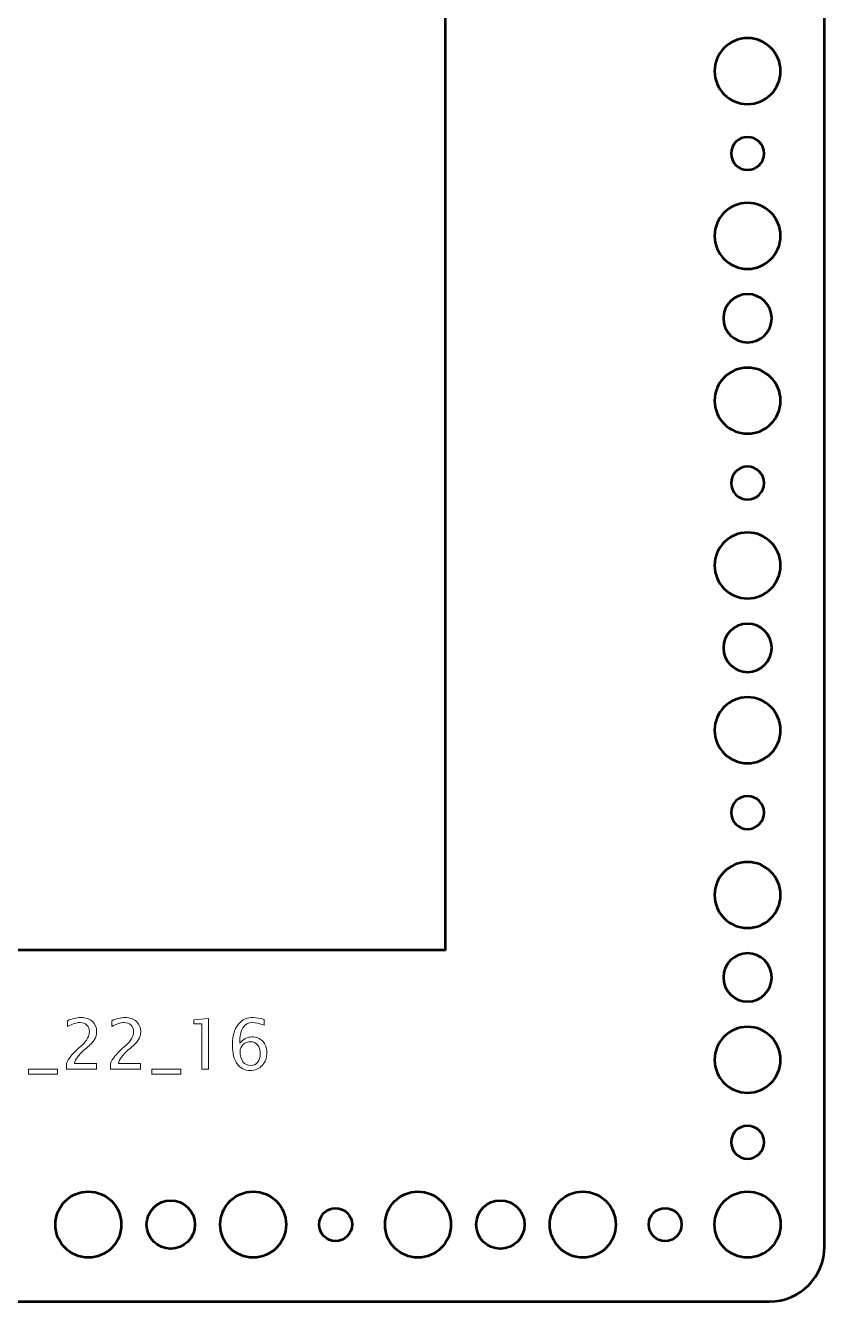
# Model space of a CAD drawing. Header units: centimetres. Extents: x -16.4 to 16.4, y -25.4 to 23.9.
# Drawn here: x 9.18 to 16.45, y -25.45 to -13.84 of the extents above; entities that cross this region are included whole.
import ezdxf

# ---------------------------------------------------------------- set-up
doc = ezdxf.new("R2010")
doc.units = ezdxf.units.CM
doc.header["$MEASUREMENT"] = 0
doc.layers.add('Layer 1', color=7, linetype='Continuous')

msp = doc.modelspace()

# ---------------------------------------------------------------- linework, layer by layer
at = {"layer": 'Layer 1', "lineweight": 53}
msp.add_lwpolyline([(-13, -22.25), (13, -22.25), (13, -4.75), (-13, -4.75), (-13, -22.25)], close=True, dxfattribs=at)
for centre, major_axis in [((9.75001, -24.75001), (0, 0.30001)), ((11.25001, -24.75001), (0, 0.30001)), ((12.75001, -24.75001), (0, 0.30001)), ((14.25001, -24.75001), (0, 0.30001)), ((15.75001, -24.75001), (0, 0.30001)), ((10.5, -24.75), (0, 0.22)), ((12, -24.75), (0, 0.15)), ((13.5, -24.75), (0, 0.22)), ((15, -24.75), (0, 0.15))]:
    msp.add_ellipse(centre, major_axis=major_axis, ratio=1, dxfattribs=at)
for points, knots in [([(-16.45, -24.95), (-16.45, -24.95), (-16.45, -13), (-16.45, -13), (-16.45, -13), (-16.45, -13), (-15.05, -13), (-15.05, -13), (-15.05, -13), (-14.77386, -13), (-14.55, -12.77614), (-14.55, -12.5), (-14.55, -12.5), (-14.55, -12.5), (-14.55, -7.3), (-14.55, -7.3), (-14.55, -7.3), (-14.55, -7.02386), (-14.77386, -6.8), (-15.05, -6.8), (-15.05, -6.8), (-15.05, -6.8), (-16.45, -6.8), (-16.45, -6.8), (-16.45, -6.8), (-16.45, -6.8), (-16.45, -2.05), (-16.45, -2.05), (-16.45, -2.05), (-16.45, -1.77386), (-16.22614, -1.55), (-15.95, -1.55), (-15.95, -1.55), (-15.95, -1.55), (15.95, -1.55), (15.95, -1.55), (15.95, -1.55), (16.22614, -1.55), (16.45, -1.77386), (16.45, -2.05), (16.45, -2.05), (16.45, -2.05), (16.45, -3.8), (16.45, -3.8), (16.45, -3.8), (16.45, -3.8), (15.05, -3.8), (15.05, -3.8), (15.05, -3.8), (14.77386, -3.8), (14.55, -4.02386), (14.55, -4.3), (14.55, -4.3), (14.55, -4.3), (14.55, -10.7), (14.55, -10.7), (14.55, -10.7), (14.55, -10.97614), (14.77386, -11.2), (15.05, -11.2), (15.05, -11.2), (15.05, -11.2), (16.45, -11.2), (16.45, -11.2), (16.45, -11.2), (16.45, -11.2), (16.45, -24.95), (16.45, -24.95), (16.45, -24.95), (16.45, -25.22614), (16.22614, -25.45), (15.95, -25.45), (15.95, -25.45), (15.95, -25.45), (-15.95, -25.45), (-15.95, -25.45), (-15.95, -25.45), (-16.22614, -25.45), (-16.45, -25.22614), (-16.45, -24.95)], [0, 0, 0, 0, 0.04761905, 0.04761905, 0.04761905, 0.04761905, 0.0952381, 0.0952381, 0.0952381, 0.0952381, 0.14285714, 0.14285714, 0.14285714, 0.14285714, 0.19047619, 0.19047619, 0.19047619, 0.19047619, 0.23809524, 0.23809524, 0.23809524, 0.23809524, 0.28571429, 0.28571429, 0.28571429, 0.28571429, 0.33333333, 0.33333333, 0.33333333, 0.33333333, 0.38095238, 0.38095238, 0.38095238, 0.38095238, 0.42857143, 0.42857143, 0.42857143, 0.42857143, 0.47619048, 0.47619048, 0.47619048, 0.47619048, 0.52380952, 0.52380952, 0.52380952, 0.52380952, 0.57142857, 0.57142857, 0.57142857, 0.57142857, 0.61904762, 0.61904762, 0.61904762, 0.61904762, 0.66666667, 0.66666667, 0.66666667, 0.66666667, 0.71428571, 0.71428571, 0.71428571, 0.71428571, 0.76190476, 0.76190476, 0.76190476, 0.76190476, 0.80952381, 0.80952381, 0.80952381, 0.80952381, 0.85714286, 0.85714286, 0.85714286, 0.85714286, 0.9047619, 0.9047619, 0.9047619, 0.9047619, 1, 1, 1, 1]), ([(15.45, -14.25), (15.45, -14.08431), (15.58431, -13.95), (15.75, -13.95), (15.75, -13.95), (15.91569, -13.95), (16.05, -14.08431), (16.05, -14.25), (16.05, -14.25), (16.05, -14.41569), (15.91569, -14.55), (15.75, -14.55), (15.75, -14.55), (15.58431, -14.55), (15.45, -14.41569), (15.45, -14.25)], [0, 0, 0, 0, 0.2, 0.2, 0.2, 0.2, 0.4, 0.4, 0.4, 0.4, 0.6, 0.6, 0.6, 0.6, 1, 1, 1, 1]), ([(15.6, -15), (15.6, -14.91716), (15.66716, -14.85), (15.75, -14.85), (15.75, -14.85), (15.83284, -14.85), (15.9, -14.91716), (15.9, -15), (15.9, -15), (15.9, -15.08284), (15.83284, -15.15), (15.75, -15.15), (15.75, -15.15), (15.66716, -15.15), (15.6, -15.08284), (15.6, -15)], [0, 0, 0, 0, 0.2, 0.2, 0.2, 0.2, 0.4, 0.4, 0.4, 0.4, 0.6, 0.6, 0.6, 0.6, 1, 1, 1, 1]), ([(15.45, -15.75), (15.45, -15.58431), (15.58431, -15.45), (15.75, -15.45), (15.75, -15.45), (15.91569, -15.45), (16.05, -15.58431), (16.05, -15.75), (16.05, -15.75), (16.05, -15.91569), (15.91569, -16.05), (15.75, -16.05), (15.75, -16.05), (15.58431, -16.05), (15.45, -15.91569), (15.45, -15.75)], [0, 0, 0, 0, 0.2, 0.2, 0.2, 0.2, 0.4, 0.4, 0.4, 0.4, 0.6, 0.6, 0.6, 0.6, 1, 1, 1, 1]), ([(15.53, -16.5), (15.53, -16.3785), (15.6285, -16.28), (15.75, -16.28), (15.75, -16.28), (15.8715, -16.28), (15.97, -16.3785), (15.97, -16.5), (15.97, -16.5), (15.97, -16.6215), (15.8715, -16.72), (15.75, -16.72), (15.75, -16.72), (15.6285, -16.72), (15.53, -16.6215), (15.53, -16.5)], [0, 0, 0, 0, 0.2, 0.2, 0.2, 0.2, 0.4, 0.4, 0.4, 0.4, 0.6, 0.6, 0.6, 0.6, 1, 1, 1, 1]), ([(15.45, -17.25), (15.45, -17.08431), (15.58431, -16.95), (15.75, -16.95), (15.75, -16.95), (15.91569, -16.95), (16.05, -17.08431), (16.05, -17.25), (16.05, -17.25), (16.05, -17.41569), (15.91569, -17.55), (15.75, -17.55), (15.75, -17.55), (15.58431, -17.55), (15.45, -17.41569), (15.45, -17.25)], [0, 0, 0, 0, 0.2, 0.2, 0.2, 0.2, 0.4, 0.4, 0.4, 0.4, 0.6, 0.6, 0.6, 0.6, 1, 1, 1, 1]), ([(15.6, -18), (15.6, -17.91716), (15.66716, -17.85), (15.75, -17.85), (15.75, -17.85), (15.83284, -17.85), (15.9, -17.91716), (15.9, -18), (15.9, -18), (15.9, -18.08284), (15.83284, -18.15), (15.75, -18.15), (15.75, -18.15), (15.66716, -18.15), (15.6, -18.08284), (15.6, -18)], [0, 0, 0, 0, 0.2, 0.2, 0.2, 0.2, 0.4, 0.4, 0.4, 0.4, 0.6, 0.6, 0.6, 0.6, 1, 1, 1, 1]), ([(15.45, -18.75), (15.45, -18.58431), (15.58431, -18.45), (15.75, -18.45), (15.75, -18.45), (15.91569, -18.45), (16.05, -18.58431), (16.05, -18.75), (16.05, -18.75), (16.05, -18.91569), (15.91569, -19.05), (15.75, -19.05), (15.75, -19.05), (15.58431, -19.05), (15.45, -18.91569), (15.45, -18.75)], [0, 0, 0, 0, 0.2, 0.2, 0.2, 0.2, 0.4, 0.4, 0.4, 0.4, 0.6, 0.6, 0.6, 0.6, 1, 1, 1, 1]), ([(15.53, -19.5), (15.53, -19.3785), (15.6285, -19.28), (15.75, -19.28), (15.75, -19.28), (15.8715, -19.28), (15.97, -19.3785), (15.97, -19.5), (15.97, -19.5), (15.97, -19.6215), (15.8715, -19.72), (15.75, -19.72), (15.75, -19.72), (15.6285, -19.72), (15.53, -19.6215), (15.53, -19.5)], [0, 0, 0, 0, 0.2, 0.2, 0.2, 0.2, 0.4, 0.4, 0.4, 0.4, 0.6, 0.6, 0.6, 0.6, 1, 1, 1, 1]), ([(15.45, -20.25), (15.45, -20.08431), (15.58431, -19.95), (15.75, -19.95), (15.75, -19.95), (15.91569, -19.95), (16.05, -20.08431), (16.05, -20.25), (16.05, -20.25), (16.05, -20.41569), (15.91569, -20.55), (15.75, -20.55), (15.75, -20.55), (15.58431, -20.55), (15.45, -20.41569), (15.45, -20.25)], [0, 0, 0, 0, 0.2, 0.2, 0.2, 0.2, 0.4, 0.4, 0.4, 0.4, 0.6, 0.6, 0.6, 0.6, 1, 1, 1, 1]), ([(15.6, -21), (15.6, -20.91716), (15.66716, -20.85), (15.75, -20.85), (15.75, -20.85), (15.83284, -20.85), (15.9, -20.91716), (15.9, -21), (15.9, -21), (15.9, -21.08284), (15.83284, -21.15), (15.75, -21.15), (15.75, -21.15), (15.66716, -21.15), (15.6, -21.08284), (15.6, -21)], [0, 0, 0, 0, 0.2, 0.2, 0.2, 0.2, 0.4, 0.4, 0.4, 0.4, 0.6, 0.6, 0.6, 0.6, 1, 1, 1, 1]), ([(15.45, -21.75), (15.45, -21.58431), (15.58431, -21.45), (15.75, -21.45), (15.75, -21.45), (15.91569, -21.45), (16.05, -21.58431), (16.05, -21.75), (16.05, -21.75), (16.05, -21.91569), (15.91569, -22.05), (15.75, -22.05), (15.75, -22.05), (15.58431, -22.05), (15.45, -21.91569), (15.45, -21.75)], [0, 0, 0, 0, 0.2, 0.2, 0.2, 0.2, 0.4, 0.4, 0.4, 0.4, 0.6, 0.6, 0.6, 0.6, 1, 1, 1, 1]), ([(15.53, -22.5), (15.53, -22.3785), (15.6285, -22.28), (15.75, -22.28), (15.75, -22.28), (15.8715, -22.28), (15.97, -22.3785), (15.97, -22.5), (15.97, -22.5), (15.97, -22.6215), (15.8715, -22.72), (15.75, -22.72), (15.75, -22.72), (15.6285, -22.72), (15.53, -22.6215), (15.53, -22.5)], [0, 0, 0, 0, 0.2, 0.2, 0.2, 0.2, 0.4, 0.4, 0.4, 0.4, 0.6, 0.6, 0.6, 0.6, 1, 1, 1, 1]), ([(15.45, -23.25), (15.45, -23.08431), (15.58431, -22.95), (15.75, -22.95), (15.75, -22.95), (15.91569, -22.95), (16.05, -23.08431), (16.05, -23.25), (16.05, -23.25), (16.05, -23.41569), (15.91569, -23.55), (15.75, -23.55), (15.75, -23.55), (15.58431, -23.55), (15.45, -23.41569), (15.45, -23.25)], [0, 0, 0, 0, 0.2, 0.2, 0.2, 0.2, 0.4, 0.4, 0.4, 0.4, 0.6, 0.6, 0.6, 0.6, 1, 1, 1, 1]), ([(15.6, -24), (15.6, -23.91716), (15.66716, -23.85), (15.75, -23.85), (15.75, -23.85), (15.83284, -23.85), (15.9, -23.91716), (15.9, -24), (15.9, -24), (15.9, -24.08284), (15.83284, -24.15), (15.75, -24.15), (15.75, -24.15), (15.66716, -24.15), (15.6, -24.08284), (15.6, -24)], [0, 0, 0, 0, 0.2, 0.2, 0.2, 0.2, 0.4, 0.4, 0.4, 0.4, 0.6, 0.6, 0.6, 0.6, 1, 1, 1, 1])]:
    msp.add_open_spline(points, degree=3, knots=knots, dxfattribs=at)
at = {"layer": 'Layer 1', "color": 5, "lineweight": 9}
for points, knots in [([(9.54947, -23.33622), (9.54947, -23.33622), (9.54947, -23.28288), (9.54947, -23.28288), (9.54947, -23.28288), (9.56725, -23.24129), (9.60312, -23.19588), (9.6572, -23.14688), (9.6572, -23.14688), (9.6572, -23.14688), (9.69213, -23.11556), (9.69213, -23.11556), (9.69213, -23.11556), (9.73711, -23.07471), (9.75965, -23.03428), (9.75965, -22.99406), (9.75965, -22.99406), (9.75965, -22.96834), (9.75192, -22.94823), (9.73658, -22.93352), (9.73658, -22.93352), (9.72123, -22.91881), (9.69996, -22.9114), (9.67297, -22.9114), (9.67297, -22.9114), (9.64143, -22.9114), (9.60408, -22.92347), (9.5609, -22.9476), (9.5609, -22.9476), (9.5609, -22.9476), (9.5609, -22.89426), (9.5609, -22.89426), (9.5609, -22.89426), (9.60164, -22.87521), (9.64218, -22.86568), (9.6826, -22.86568), (9.6826, -22.86568), (9.72557, -22.86568), (9.76007, -22.87722), (9.78611, -22.9004), (9.78611, -22.9004), (9.81204, -22.92358), (9.82506, -22.95427), (9.82506, -22.99258), (9.82506, -22.99258), (9.82506, -23.0201), (9.81849, -23.04454), (9.80537, -23.06582), (9.80537, -23.06582), (9.79214, -23.08719), (9.76769, -23.11302), (9.73182, -23.1435), (9.73182, -23.1435), (9.73182, -23.1435), (9.70822, -23.16361), (9.70822, -23.16361), (9.70822, -23.16361), (9.65911, -23.2052), (9.63075, -23.24499), (9.62313, -23.28288), (9.62313, -23.28288), (9.62313, -23.28288), (9.82315, -23.28288), (9.82315, -23.28288), (9.82315, -23.28288), (9.82315, -23.28288), (9.82315, -23.33622), (9.82315, -23.33622), (9.82315, -23.33622), (9.82315, -23.33622), (9.54947, -23.33622), (9.54947, -23.33622)], [0, 0, 0, 0, 0.05263158, 0.05263158, 0.05263158, 0.05263158, 0.10526316, 0.10526316, 0.10526316, 0.10526316, 0.15789474, 0.15789474, 0.15789474, 0.15789474, 0.21052632, 0.21052632, 0.21052632, 0.21052632, 0.26315789, 0.26315789, 0.26315789, 0.26315789, 0.31578947, 0.31578947, 0.31578947, 0.31578947, 0.36842105, 0.36842105, 0.36842105, 0.36842105, 0.42105263, 0.42105263, 0.42105263, 0.42105263, 0.47368421, 0.47368421, 0.47368421, 0.47368421, 0.52631579, 0.52631579, 0.52631579, 0.52631579, 0.57894737, 0.57894737, 0.57894737, 0.57894737, 0.63157895, 0.63157895, 0.63157895, 0.63157895, 0.68421053, 0.68421053, 0.68421053, 0.68421053, 0.73684211, 0.73684211, 0.73684211, 0.73684211, 0.78947368, 0.78947368, 0.78947368, 0.78947368, 0.84210526, 0.84210526, 0.84210526, 0.84210526, 0.89473684, 0.89473684, 0.89473684, 0.89473684, 1, 1, 1, 1]), ([(9.951, -23.33622), (9.951, -23.33622), (9.951, -23.28288), (9.951, -23.28288), (9.951, -23.28288), (9.96878, -23.24129), (10.00465, -23.19588), (10.05873, -23.14688), (10.05873, -23.14688), (10.05873, -23.14688), (10.09366, -23.11556), (10.09366, -23.11556), (10.09366, -23.11556), (10.13864, -23.07471), (10.16118, -23.03428), (10.16118, -22.99406), (10.16118, -22.99406), (10.16118, -22.96834), (10.15345, -22.94823), (10.13811, -22.93352), (10.13811, -22.93352), (10.12276, -22.91881), (10.10149, -22.9114), (10.0745, -22.9114), (10.0745, -22.9114), (10.04296, -22.9114), (10.00561, -22.92347), (9.96243, -22.9476), (9.96243, -22.9476), (9.96243, -22.9476), (9.96243, -22.89426), (9.96243, -22.89426), (9.96243, -22.89426), (10.00317, -22.87521), (10.04371, -22.86568), (10.08413, -22.86568), (10.08413, -22.86568), (10.1271, -22.86568), (10.1616, -22.87722), (10.18764, -22.9004), (10.18764, -22.9004), (10.21357, -22.92358), (10.22659, -22.95427), (10.22659, -22.99258), (10.22659, -22.99258), (10.22659, -23.0201), (10.22002, -23.04454), (10.2069, -23.06582), (10.2069, -23.06582), (10.19367, -23.08719), (10.16922, -23.11302), (10.13335, -23.1435), (10.13335, -23.1435), (10.13335, -23.1435), (10.10975, -23.16361), (10.10975, -23.16361), (10.10975, -23.16361), (10.06064, -23.2052), (10.03228, -23.24499), (10.02466, -23.28288), (10.02466, -23.28288), (10.02466, -23.28288), (10.22468, -23.28288), (10.22468, -23.28288), (10.22468, -23.28288), (10.22468, -23.28288), (10.22468, -23.33622), (10.22468, -23.33622), (10.22468, -23.33622), (10.22468, -23.33622), (9.951, -23.33622), (9.951, -23.33622)], [0, 0, 0, 0, 0.05263158, 0.05263158, 0.05263158, 0.05263158, 0.10526316, 0.10526316, 0.10526316, 0.10526316, 0.15789474, 0.15789474, 0.15789474, 0.15789474, 0.21052632, 0.21052632, 0.21052632, 0.21052632, 0.26315789, 0.26315789, 0.26315789, 0.26315789, 0.31578947, 0.31578947, 0.31578947, 0.31578947, 0.36842105, 0.36842105, 0.36842105, 0.36842105, 0.42105263, 0.42105263, 0.42105263, 0.42105263, 0.47368421, 0.47368421, 0.47368421, 0.47368421, 0.52631579, 0.52631579, 0.52631579, 0.52631579, 0.57894737, 0.57894737, 0.57894737, 0.57894737, 0.63157895, 0.63157895, 0.63157895, 0.63157895, 0.68421053, 0.68421053, 0.68421053, 0.68421053, 0.73684211, 0.73684211, 0.73684211, 0.73684211, 0.78947368, 0.78947368, 0.78947368, 0.78947368, 0.84210526, 0.84210526, 0.84210526, 0.84210526, 0.89473684, 0.89473684, 0.89473684, 0.89473684, 1, 1, 1, 1]), ([(10.78369, -23.33622), (10.78369, -23.33622), (10.78369, -22.92283), (10.78369, -22.92283), (10.78369, -22.92283), (10.78369, -22.92283), (10.71067, -22.92283), (10.71067, -22.92283), (10.71067, -22.92283), (10.71067, -22.92283), (10.71067, -22.88473), (10.71067, -22.88473), (10.71067, -22.88473), (10.71067, -22.88473), (10.84465, -22.8733), (10.84465, -22.8733), (10.84465, -22.8733), (10.84465, -22.8733), (10.84465, -23.33622), (10.84465, -23.33622), (10.84465, -23.33622), (10.84465, -23.33622), (10.78369, -23.33622), (10.78369, -23.33622)], [0, 0, 0, 0, 0.14285714, 0.14285714, 0.14285714, 0.14285714, 0.28571429, 0.28571429, 0.28571429, 0.28571429, 0.42857143, 0.42857143, 0.42857143, 0.42857143, 0.57142857, 0.57142857, 0.57142857, 0.57142857, 0.71428571, 0.71428571, 0.71428571, 0.71428571, 1, 1, 1, 1]), ([(11.12807, -23.09831), (11.15728, -23.06052), (11.194, -23.04158), (11.23824, -23.04158), (11.23824, -23.04158), (11.27835, -23.04158), (11.31116, -23.05481), (11.33677, -23.08137), (11.33677, -23.08137), (11.36228, -23.10794), (11.37509, -23.14202), (11.37509, -23.18361), (11.37509, -23.18361), (11.37509, -23.23134), (11.3608, -23.2706), (11.33212, -23.3014), (11.33212, -23.3014), (11.30344, -23.3322), (11.26703, -23.34765), (11.22269, -23.34765), (11.22269, -23.34765), (11.17231, -23.34765), (11.13273, -23.32722), (11.10426, -23.28648), (11.10426, -23.28648), (11.07568, -23.24563), (11.0614, -23.18911), (11.0614, -23.11704), (11.0614, -23.11704), (11.0614, -23.01988), (11.08637, -22.94866), (11.13622, -22.90315), (11.13622, -22.90315), (11.16331, -22.87817), (11.20078, -22.86568), (11.24851, -22.86568), (11.24851, -22.86568), (11.27624, -22.86568), (11.31063, -22.8714), (11.35159, -22.88283), (11.35159, -22.88283), (11.35159, -22.88283), (11.35159, -22.93617), (11.35159, -22.93617), (11.35159, -22.93617), (11.3083, -22.91966), (11.27274, -22.9114), (11.2448, -22.9114), (11.2448, -22.9114), (11.16702, -22.9114), (11.12807, -22.97374), (11.12807, -23.09831)], [0, 0, 0, 0, 0.07142857, 0.07142857, 0.07142857, 0.07142857, 0.14285714, 0.14285714, 0.14285714, 0.14285714, 0.21428571, 0.21428571, 0.21428571, 0.21428571, 0.28571429, 0.28571429, 0.28571429, 0.28571429, 0.35714286, 0.35714286, 0.35714286, 0.35714286, 0.42857143, 0.42857143, 0.42857143, 0.42857143, 0.5, 0.5, 0.5, 0.5, 0.57142857, 0.57142857, 0.57142857, 0.57142857, 0.64285714, 0.64285714, 0.64285714, 0.64285714, 0.71428571, 0.71428571, 0.71428571, 0.71428571, 0.78571429, 0.78571429, 0.78571429, 0.78571429, 0.85714286, 0.85714286, 0.85714286, 0.85714286, 1, 1, 1, 1]), ([(11.31413, -23.19567), (11.31413, -23.1617), (11.30629, -23.13482), (11.29052, -23.11503), (11.29052, -23.11503), (11.27476, -23.09524), (11.25317, -23.08539), (11.22575, -23.08539), (11.22575, -23.08539), (11.19961, -23.08539), (11.17728, -23.09407), (11.15866, -23.11154), (11.15866, -23.11154), (11.13992, -23.12889), (11.13061, -23.14985), (11.13061, -23.17429), (11.13061, -23.17429), (11.13061, -23.21282), (11.1395, -23.24372), (11.15717, -23.267), (11.15717, -23.267), (11.17495, -23.29029), (11.19845, -23.30193), (11.22766, -23.30193), (11.22766, -23.30193), (11.25422, -23.30193), (11.27528, -23.2924), (11.29084, -23.27335), (11.29084, -23.27335), (11.3064, -23.2543), (11.31413, -23.22838), (11.31413, -23.19567)], [0, 0, 0, 0, 0.11111111, 0.11111111, 0.11111111, 0.11111111, 0.22222222, 0.22222222, 0.22222222, 0.22222222, 0.33333333, 0.33333333, 0.33333333, 0.33333333, 0.44444444, 0.44444444, 0.44444444, 0.44444444, 0.55555556, 0.55555556, 0.55555556, 0.55555556, 0.66666667, 0.66666667, 0.66666667, 0.66666667, 0.77777778, 0.77777778, 0.77777778, 0.77777778, 1, 1, 1, 1]), ([(9.20593, -23.38194), (9.20593, -23.38194), (9.20593, -23.33622), (9.20593, -23.33622), (9.20593, -23.33622), (9.20593, -23.33622), (9.47009, -23.33622), (9.47009, -23.33622), (9.47009, -23.33622), (9.47009, -23.33622), (9.47009, -23.38194), (9.47009, -23.38194), (9.47009, -23.38194), (9.47009, -23.38194), (9.20593, -23.38194), (9.20593, -23.38194)], [0, 0, 0, 0, 0.2, 0.2, 0.2, 0.2, 0.4, 0.4, 0.4, 0.4, 0.6, 0.6, 0.6, 0.6, 1, 1, 1, 1]), ([(10.32649, -23.38194), (10.32649, -23.38194), (10.32649, -23.33622), (10.32649, -23.33622), (10.32649, -23.33622), (10.32649, -23.33622), (10.59065, -23.33622), (10.59065, -23.33622), (10.59065, -23.33622), (10.59065, -23.33622), (10.59065, -23.38194), (10.59065, -23.38194), (10.59065, -23.38194), (10.59065, -23.38194), (10.32649, -23.38194), (10.32649, -23.38194)], [0, 0, 0, 0, 0.2, 0.2, 0.2, 0.2, 0.4, 0.4, 0.4, 0.4, 0.6, 0.6, 0.6, 0.6, 1, 1, 1, 1])]:
    msp.add_open_spline(points, degree=3, knots=knots, dxfattribs=at)

doc.saveas('drawing.dxf')
